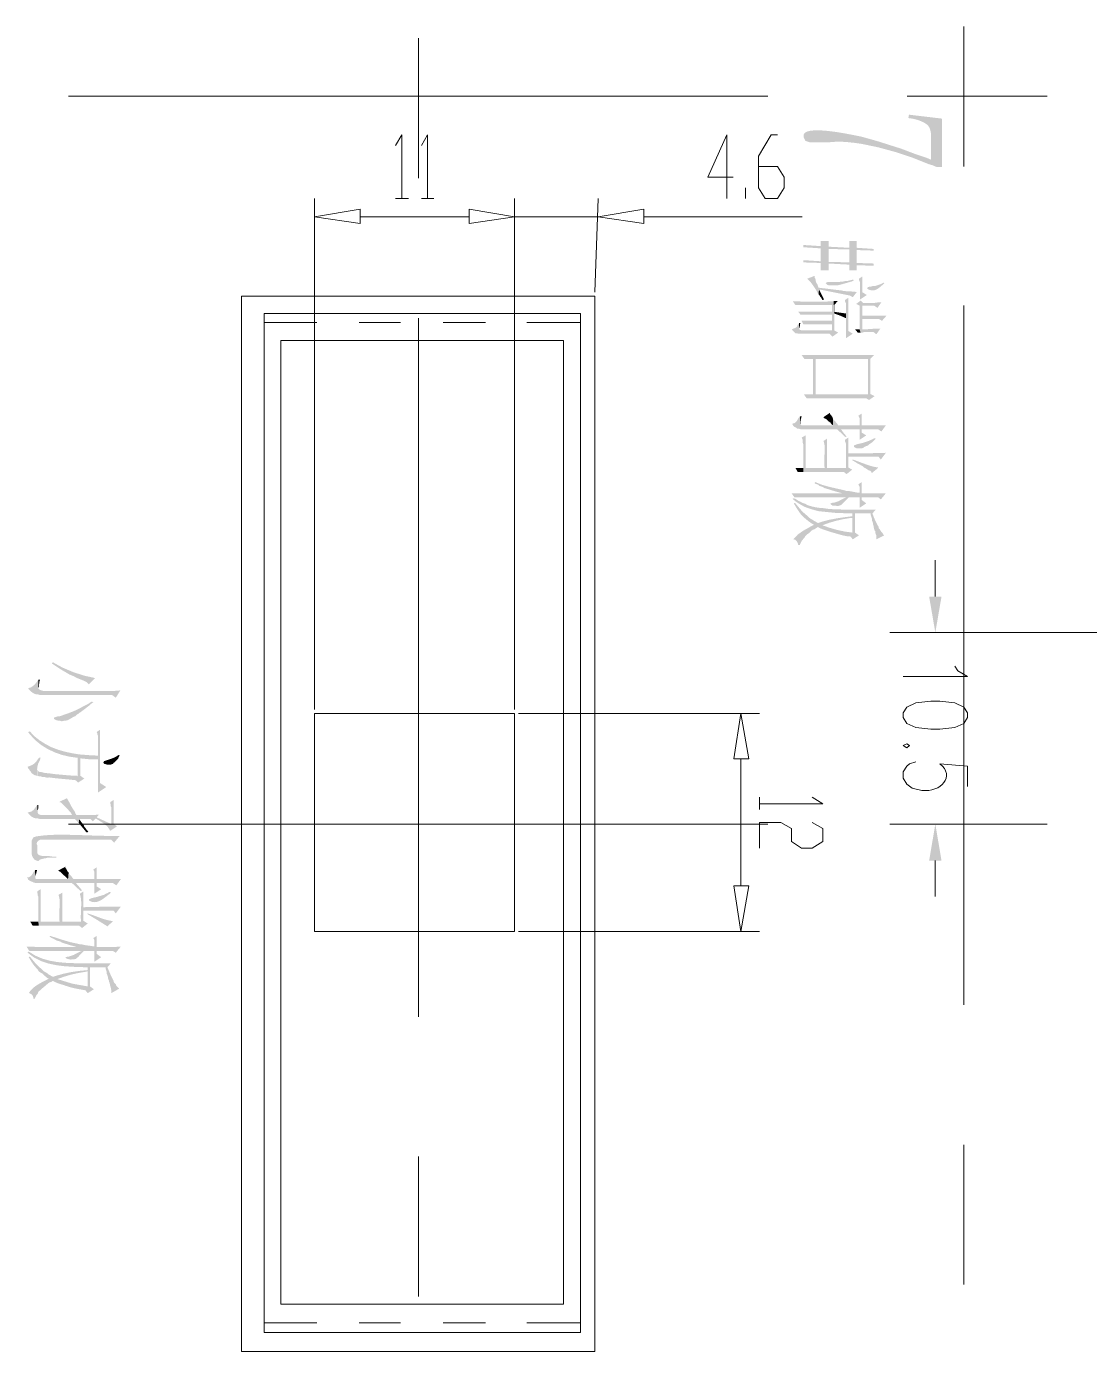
# Model space of a CAD drawing. Header units: millimetres. Extents: x 0 to 204, y 0 to 288.
# Drawn here: x 100.58 to 140.64, y 95.42 to 145.35 of the extents above; entities that cross this region are included whole.
import ezdxf

# ---------------------------------------------------------------- set-up
doc = ezdxf.new("R2010")
doc.units = ezdxf.units.MM

msp = doc.modelspace()

# ---------------------------------------------------------------- hatches: boundary and pattern name
h = msp.add_hatch(color=0)
h.dxf.hatch_style = 2
h.paths.add_polyline_path([(135.085667, 140.059833), (135.085667, 141.880167), (133.836833, 142.028333), (133.815667, 141.901333), (134.007043, 141.872163), (134.193624, 141.822752), (134.371143, 141.749132), (134.535333, 141.647333), (134.598833, 141.562667), (134.641167, 141.456833), (134.662333, 141.351), (134.662333, 140.335), (134.725833, 140.123333), (134.874, 140.059833)])
h = msp.add_hatch(color=0)
h.dxf.hatch_style = 2
h.paths.add_polyline_path([(134.725833, 140.123333), (134.662333, 140.335), (134.514167, 140.3985), (134.133167, 140.5255), (133.929322, 140.600824), (133.721078, 140.681472), (133.512504, 140.758218), (133.307667, 140.821833), (132.675709, 141.023578), (132.037667, 141.202833), (131.971074, 141.215206), (131.860491, 141.237504), (131.713505, 141.266945), (131.537703, 141.300746), (131.340673, 141.336124), (131.130001, 141.370296), (130.913275, 141.40048), (130.698081, 141.423893), (130.492008, 141.437752), (130.302641, 141.439274), (130.137568, 141.425676), (130.004377, 141.394177), (129.910654, 141.341992), (129.863986, 141.26634), (129.871962, 141.164436), (129.942167, 141.0335), (129.963333, 141.0335), (130.090333, 140.991167), (130.852333, 140.991167), (131.14483, 141.01354), (131.456112, 141.001618), (131.76713, 140.968594), (132.058833, 140.927667), (132.690774, 140.795755), (133.340343, 140.618236), (133.978865, 140.404933), (134.577667, 140.165667)])
h = msp.add_hatch(color=0)
h.dxf.hatch_style = 2
h.paths.add_polyline_path([(132.503333, 136.3345), (132.503333, 136.419167), (131.868333, 136.440333), (131.868333, 137.265833), (131.593167, 137.265833), (131.593167, 136.4615), (130.81, 136.482667), (130.81, 137.265833), (130.513667, 137.265833), (130.513667, 136.503833), (129.8575, 136.546167), (129.8575, 136.4615), (130.513667, 136.440333), (130.513667, 136.165167), (130.81, 136.165167), (130.81, 136.419167), (131.593167, 136.376833), (131.593167, 136.165167), (131.868333, 136.165167), (131.868333, 136.355667)])
h = msp.add_hatch(color=0)
h.dxf.hatch_style = 2
h.paths.add_polyline_path([(130.513667, 137.075333), (129.8575, 137.117667), (129.8575, 137.033), (130.513667, 136.990667), (130.513667, 136.503833)])
h = msp.add_hatch(color=0)
h.dxf.hatch_style = 2
h.paths.add_polyline_path([(131.593167, 137.011833), (130.81, 137.054167), (130.81, 136.9695), (131.593167, 136.948333), (131.593167, 136.4615)])
h = msp.add_hatch(color=0)
h.dxf.hatch_style = 2
h.paths.add_polyline_path([(132.503333, 136.906), (132.503333, 136.9695), (131.868333, 137.011833), (131.868333, 136.927167)])
h = msp.add_hatch(color=0)
h.dxf.hatch_style = 2
h.paths.add_polyline_path([(131.868333, 135.339667), (131.823867, 135.351525), (131.759193, 135.359461), (131.680562, 135.364874), (131.594225, 135.369168), (131.506433, 135.373742), (131.423436, 135.379999), (131.351486, 135.38934), (131.296833, 135.403167), (130.429, 135.509), (130.407833, 135.5725), (130.386667, 135.636), (130.344333, 135.6995), (130.323167, 135.763), (130.323167, 135.805333), (130.302, 135.868833), (130.280833, 135.89), (130.280833, 135.9535), (130.005667, 135.847667), (130.131641, 135.716268), (130.243527, 135.568796), (130.342316, 135.412592), (130.429, 135.255), (130.450167, 135.4455), (131.614333, 135.212667), (131.720167, 135.149167)])
h = msp.add_hatch(color=0)
h.dxf.hatch_style = 2
h.paths.add_polyline_path([(132.249333, 135.233833), (132.08, 135.339667), (132.08, 135.932333), (131.953, 135.847667), (131.953, 135.805333), (131.974167, 135.763), (131.995333, 135.6995), (131.995333, 135.0645)])
h = msp.add_hatch(color=0)
h.dxf.hatch_style = 2
h.paths.add_polyline_path([(130.640667, 135.0645), (130.450167, 135.4455), (130.429, 135.255), (130.471333, 135.212667), (130.4925, 135.170333), (130.534833, 135.128), (130.577167, 135.043333)])
h = msp.add_hatch(color=0)
h.dxf.hatch_style = 2
h.paths.add_polyline_path([(131.7625, 135.784167), (131.741333, 135.805333), (131.699, 135.805333), (131.529667, 135.763), (131.445, 135.763), (131.360333, 135.741833), (131.275667, 135.741833), (131.212167, 135.720667), (130.767667, 135.720667), (130.725333, 135.6995), (130.704167, 135.678333), (130.767667, 135.614833), (130.831167, 135.593667), (131.1275, 135.593667), (131.270937, 135.626839), (131.404254, 135.664046), (131.536777, 135.703105), (131.677833, 135.741833)])
h = msp.add_hatch(color=0)
h.dxf.hatch_style = 2
h.paths.add_polyline_path([(132.9055, 135.678333), (132.863167, 135.6995), (132.842, 135.678333), (132.757333, 135.636), (132.566833, 135.5725), (132.482167, 135.5725), (132.418667, 135.551333), (132.376333, 135.551333), (132.291667, 135.530167), (132.2705, 135.509), (132.2705, 135.466667), (132.357347, 135.423736), (132.437634, 135.405135), (132.512439, 135.407476), (132.582841, 135.427376), (132.649919, 135.461447), (132.714752, 135.506305), (132.778419, 135.558562), (132.842, 135.614833)])
h = msp.add_hatch(color=0)
h.dxf.hatch_style = 2
h.paths.add_polyline_path([(131.169833, 133.815667), (131.021667, 133.900333), (131.021667, 134.535333), (131.0005, 135.001), (130.633506, 134.979767), (130.230166, 134.976129), (129.8257, 134.984927), (129.455333, 135.001), (129.561167, 134.852833), (130.937, 134.852833), (130.937, 134.260167), (130.958167, 133.6675)])
h = msp.add_hatch(color=0)
h.dxf.hatch_style = 2
h.paths.add_polyline_path([(131.148667, 135.001), (131.0005, 135.001), (131.021667, 134.535333), (131.021667, 134.852833)])
h = msp.add_hatch(color=0)
h.dxf.hatch_style = 2
h.paths.add_polyline_path([(131.466167, 134.366), (131.466167, 134.535333), (131.021667, 134.598833), (131.021667, 134.852833), (131.021667, 134.535333), (131.136628, 134.495877), (131.237831, 134.45781), (131.336785, 134.416172), (131.445, 134.366)])
h = msp.add_hatch(color=0)
h.dxf.hatch_style = 2
h.paths.add_polyline_path([(131.720167, 133.773333), (131.550833, 133.879167), (131.550833, 135.128), (131.423833, 135.043333), (131.423833, 135.001), (131.445, 134.958667), (131.466167, 134.916333), (131.466167, 133.604)])
h = msp.add_hatch(color=0)
h.dxf.hatch_style = 2
h.paths.add_polyline_path([(132.757333, 133.963833), (132.575895, 133.965289), (132.41655, 133.954308), (132.258263, 133.942799), (132.08, 133.942667), (132.08, 134.831667), (132.0165, 135.022167), (131.847167, 134.895167), (131.974167, 134.831667), (131.974167, 133.942667), (132.0165, 133.815667), (132.08, 133.815667), (132.1435, 133.836833), (132.503333, 133.836833), (132.609167, 133.752167)])
h = msp.add_hatch(color=0)
h.dxf.hatch_style = 2
h.paths.add_polyline_path([(132.799667, 134.958667), (132.695074, 134.958485), (132.623322, 134.947157), (132.549784, 134.936293), (132.439833, 134.9375), (132.101167, 134.9375), (132.0165, 135.022167), (132.08, 134.831667), (132.5245, 134.831667), (132.6515, 134.747)])
h = msp.add_hatch(color=0)
h.dxf.hatch_style = 2
h.paths.add_polyline_path([(130.937, 134.493), (130.937, 134.598833), (129.667, 134.598833), (129.751667, 134.493)])
h = msp.add_hatch(color=0)
h.dxf.hatch_style = 2
h.paths.add_polyline_path([(132.990167, 134.450667), (132.08, 134.450667), (132.08, 134.323667), (132.715, 134.323667), (132.820833, 134.260167)])
h = msp.add_hatch(color=0)
h.dxf.hatch_style = 2
h.paths.add_polyline_path([(130.958167, 133.6675), (130.937, 134.260167), (130.937, 133.900333), (129.794, 133.900333), (129.7305, 133.9215), (129.709333, 133.942667), (129.709333, 133.985), (129.688167, 134.1755), (129.688167, 134.154333), (129.645833, 134.112), (129.624667, 134.0485), (129.582333, 134.006167), (129.54, 133.985), (129.4765, 133.963833), (129.434167, 133.942667), (129.434167, 133.9215), (129.561167, 133.7945), (129.6035, 133.7945), (129.667, 133.773333), (130.852333, 133.773333)])
h = msp.add_hatch(color=0)
h.dxf.hatch_style = 2
h.paths.add_polyline_path([(129.751667, 134.1755), (129.688167, 134.1755), (129.709333, 133.985), (129.7305, 134.027333), (129.7305, 134.112)])
h = msp.add_hatch(color=0)
h.dxf.hatch_style = 2
h.paths.add_polyline_path([(130.937, 134.260167), (129.794, 134.260167), (129.8575, 134.133167), (130.937, 134.133167), (130.937, 133.900333)])
h = msp.add_hatch(color=0)
h.dxf.hatch_style = 2
h.paths.add_polyline_path([(132.0165, 133.815667), (131.974167, 133.942667), (131.804833, 133.942667), (131.910667, 133.815667), (131.953, 133.815667)])
h = msp.add_hatch(color=0)
h.dxf.hatch_style = 2
h.paths.add_polyline_path([(130.2385, 132.969), (129.794, 132.969), (129.899833, 132.820833), (130.217333, 132.820833), (130.217333, 131.487333)])
h = msp.add_hatch(color=0)
h.dxf.hatch_style = 2
h.paths.add_polyline_path([(132.5245, 132.969), (132.334, 132.969), (132.291667, 131.487333), (130.323167, 131.487333), (130.323167, 132.820833), (130.302, 132.969), (130.2385, 132.969), (130.217333, 131.487333), (129.878667, 131.487333), (129.9845, 131.339167), (130.407833, 131.339167), (132.228167, 131.339167), (132.334, 131.275667), (132.376333, 132.820833)])
h = msp.add_hatch(color=0)
h.dxf.hatch_style = 2
h.paths.add_polyline_path([(132.334, 132.969), (130.302, 132.969), (130.323167, 132.820833), (132.291667, 132.820833), (132.291667, 131.487333)])
h = msp.add_hatch(color=0)
h.dxf.hatch_style = 2
h.paths.add_polyline_path([(132.545667, 131.423833), (132.376333, 131.5085), (132.376333, 132.820833), (132.334, 131.275667)])
h = msp.add_hatch(color=0)
h.dxf.hatch_style = 2
h.paths.add_polyline_path([(131.487333, 129.899833), (131.354529, 130.060601), (131.236376, 130.231885), (131.116702, 130.401186), (130.979333, 130.556), (130.979333, 130.323167), (129.794, 130.323167), (129.751667, 130.344333), (129.751667, 130.3655), (129.7305, 130.661833), (129.695195, 130.621722), (129.665743, 130.577415), (129.638971, 130.531826), (129.611702, 130.48787), (129.580762, 130.448461), (129.542977, 130.416515), (129.49517, 130.394945), (129.434167, 130.386667), (129.4765, 130.302), (129.518833, 130.259667), (129.582333, 130.2385), (129.624667, 130.196167), (129.688167, 130.196167), (129.751667, 130.175), (131.1275, 130.175), (131.445, 129.878667)])
h = msp.add_hatch(color=0)
h.dxf.hatch_style = 2
h.paths.add_polyline_path([(129.794, 130.661833), (129.7305, 130.661833), (129.751667, 130.3655), (129.751667, 130.450167), (129.772833, 130.513667), (129.772833, 130.577167)])
h = msp.add_hatch(color=0)
h.dxf.hatch_style = 2
h.paths.add_polyline_path([(130.979333, 130.556), (130.963343, 130.607561), (130.949171, 130.640799), (130.935925, 130.661668), (130.922712, 130.676121), (130.90864, 130.690111), (130.892815, 130.709591), (130.874343, 130.740514), (130.852333, 130.788833), (130.598333, 130.6195), (130.6195, 130.6195), (130.661833, 130.577167), (130.725333, 130.556), (130.81, 130.471333), (130.8735, 130.429), (130.915833, 130.3655), (130.979333, 130.323167)])
h = msp.add_hatch(color=0)
h.dxf.hatch_style = 2
h.paths.add_polyline_path([(131.974167, 130.175), (131.974167, 130.323167), (131.169833, 130.323167), (131.275667, 130.175)])
h = msp.add_hatch(color=0)
h.dxf.hatch_style = 2
h.paths.add_polyline_path([(132.228167, 129.942167), (132.058833, 130.048), (132.058833, 130.767667), (131.931833, 130.683), (131.974167, 130.598333), (131.974167, 129.772833)])
h = msp.add_hatch(color=0)
h.dxf.hatch_style = 2
h.paths.add_polyline_path([(132.969, 130.323167), (132.058833, 130.323167), (132.058833, 130.175), (132.672667, 130.175), (132.799667, 130.090333)])
h = msp.add_hatch(color=0)
h.dxf.hatch_style = 2
h.paths.add_polyline_path([(130.704167, 128.566333), (130.661833, 128.7145), (129.942167, 128.7145), (129.942167, 129.942167), (129.794, 129.8575), (129.836333, 129.772833), (129.836333, 129.667), (129.8575, 129.6035), (129.8575, 128.566333), (130.598333, 128.566333)])
h = msp.add_hatch(color=0)
h.dxf.hatch_style = 2
h.paths.add_polyline_path([(131.699, 128.651), (131.550833, 128.735667), (131.550833, 129.8575), (131.423833, 129.772833), (131.423833, 129.7305), (131.445, 129.688167), (131.466167, 129.624667), (131.466167, 128.7145), (131.487333, 128.481667)])
h = msp.add_hatch(color=0)
h.dxf.hatch_style = 2
h.paths.add_polyline_path([(132.588, 129.815167), (132.545667, 129.836333), (132.5245, 129.836333), (132.461, 129.794), (132.3975, 129.772833), (132.312833, 129.7305), (132.185833, 129.688167), (132.082084, 129.655673), (131.973373, 129.631149), (131.865059, 129.603384), (131.7625, 129.561167), (131.7625, 129.518833), (131.783667, 129.497667), (131.868333, 129.455333), (132.058833, 129.455333), (132.122333, 129.4765), (132.1435, 129.497667), (132.228167, 129.54), (132.291667, 129.561167), (132.334, 129.6035), (132.461, 129.688167), (132.5245, 129.751667)])
h = msp.add_hatch(color=0)
h.dxf.hatch_style = 2
h.paths.add_polyline_path([(131.487333, 128.481667), (131.466167, 128.7145), (130.7465, 128.7145), (130.7465, 129.815167), (130.6195, 129.7305), (130.653871, 129.602849), (130.665471, 129.465206), (130.662288, 129.320013), (130.652308, 129.169716), (130.643519, 129.016755), (130.643908, 128.863576), (130.661461, 128.712621), (130.704167, 128.566333), (131.3815, 128.566333)])
h = msp.add_hatch(color=0)
h.dxf.hatch_style = 2
h.paths.add_polyline_path([(132.969, 129.286), (132.261504, 129.266421), (131.550833, 129.264833), (131.550833, 129.137833), (132.693833, 129.137833), (132.7785, 129.032)])
h = msp.add_hatch(color=0)
h.dxf.hatch_style = 2
h.paths.add_polyline_path([(132.672667, 128.7145), (132.672667, 128.735667), (132.574512, 128.747286), (132.458999, 128.77418), (132.331819, 128.812344), (132.198666, 128.857772), (132.065231, 128.906457), (131.937208, 128.954394), (131.820289, 128.997577), (131.720167, 129.032), (131.699, 129.010833), (131.898496, 128.887934), (132.101167, 128.778), (132.1435, 128.735667), (132.185833, 128.7145), (132.312833, 128.629833), (132.376333, 128.608667), (132.418667, 128.566333), (132.439833, 128.524)])
h = msp.add_hatch(color=0)
h.dxf.hatch_style = 2
h.paths.add_polyline_path([(129.8575, 128.566333), (129.8575, 128.7145), (129.561167, 128.7145), (129.645833, 128.566333), (129.815167, 128.566333)])
h = msp.add_hatch(color=0)
h.dxf.hatch_style = 2
h.paths.add_polyline_path([(131.487333, 127.846667), (131.423833, 127.867833), (131.339167, 127.889), (131.318, 127.762), (129.413, 127.762), (129.518833, 127.613833), (131.487333, 127.613833)])
h = msp.add_hatch(color=0)
h.dxf.hatch_style = 2
h.paths.add_polyline_path([(131.339167, 127.889), (131.075906, 127.947903), (130.811588, 128.008592), (130.551767, 128.083568), (130.302, 128.185333), (130.280833, 128.143), (130.302, 128.121833), (130.429, 128.0795), (130.471333, 128.037167), (130.598333, 127.994833), (130.661833, 127.9525), (130.7465, 127.931333), (131.030795, 127.841904), (131.318, 127.762)])
h = msp.add_hatch(color=0)
h.dxf.hatch_style = 2
h.paths.add_polyline_path([(131.974167, 127.613833), (131.974167, 127.783167), (131.869673, 127.790013), (131.738291, 127.815975), (131.603138, 127.841408), (131.487333, 127.846667), (131.487333, 127.613833), (131.41712, 127.582298), (131.334933, 127.54438), (131.254864, 127.504147), (131.191, 127.465667), (131.0005, 127.402167), (130.958167, 127.402167), (130.894667, 127.381), (130.8735, 127.359833), (130.894667, 127.338667), (130.958167, 127.296333), (131.064, 127.296333), (131.148667, 127.275167), (131.275667, 127.3175), (131.428596, 127.459978), (131.572, 127.613833)])
h = msp.add_hatch(color=0)
h.dxf.hatch_style = 2
h.paths.add_polyline_path([(132.228167, 127.381), (132.058833, 127.508), (132.058833, 128.185333), (131.931833, 128.100667), (131.974167, 128.016), (131.974167, 127.211667)])
h = msp.add_hatch(color=0)
h.dxf.hatch_style = 2
h.paths.add_polyline_path([(131.953, 126.1745), (131.804833, 126.280333), (131.804833, 127), (131.720167, 127.148167), (131.427455, 127.14772), (131.121811, 127.152003), (130.819012, 127.170243), (130.534833, 127.211667), (130.48812, 127.210369), (130.424519, 127.216495), (130.349697, 127.22841), (130.269324, 127.244475), (130.189066, 127.263054), (130.114592, 127.282509), (130.05157, 127.301203), (130.005667, 127.3175), (129.942167, 127.359833), (129.815167, 127.402167), (129.751667, 127.4445), (129.688167, 127.465667), (129.561167, 127.550333), (129.497667, 127.5715), (129.455333, 127.550333), (129.552121, 127.466527), (129.666603, 127.387879), (129.786575, 127.316376), (129.899833, 127.254), (130.052299, 127.196139), (130.169973, 127.157559), (130.29016, 127.124867), (130.450167, 127.084667), (131.070879, 127.021564), (131.699, 127), (131.699, 126.280333), (131.720167, 126.026333)])
h = msp.add_hatch(color=0)
h.dxf.hatch_style = 2
h.paths.add_polyline_path([(131.720167, 126.026333), (131.699, 126.280333), (131.420179, 126.318318), (131.131072, 126.380214), (130.845471, 126.460961), (130.577167, 126.5555), (130.534833, 126.6825), (130.407833, 126.640167), (130.3655, 126.661333), (130.302, 126.703667), (130.259667, 126.724833), (130.183566, 126.772806), (130.128433, 126.80487), (130.075417, 126.844541), (130.005667, 126.915333), (129.923815, 126.981512), (129.856805, 127.041209), (129.800594, 127.096904), (129.751138, 127.151077), (129.704393, 127.20621), (129.656317, 127.264782), (129.602867, 127.329274), (129.54, 127.402167), (129.497667, 127.381), (129.566161, 127.266088), (129.628106, 127.16682), (129.693624, 127.068808), (129.772833, 126.957667), (129.814559, 126.913008), (129.870035, 126.860482), (129.935118, 126.803599), (130.005667, 126.745868), (130.077538, 126.690799), (130.14659, 126.641903), (130.208681, 126.602689), (130.259667, 126.576667), (130.280833, 126.407333), (130.407833, 126.492), (130.445768, 126.465395), (130.500371, 126.438571), (130.566583, 126.412036), (130.639344, 126.386299), (130.713592, 126.361868), (130.784269, 126.339253), (130.846314, 126.31896), (130.894667, 126.3015), (130.972801, 126.279566), (131.064397, 126.252767), (131.16479, 126.223644), (131.269317, 126.194741), (131.373314, 126.168599), (131.47212, 126.147761), (131.561069, 126.134769), (131.6355, 126.132167)])
h = msp.add_hatch(color=0)
h.dxf.hatch_style = 2
h.paths.add_polyline_path([(132.969, 127.762), (132.058833, 127.762), (132.058833, 127.613833), (132.672667, 127.613833), (132.7785, 127.529167)])
h = msp.add_hatch(color=0)
h.dxf.hatch_style = 2
h.paths.add_polyline_path([(131.699, 126.830667), (131.699, 126.894167), (131.405081, 126.857274), (131.112419, 126.815189), (130.822005, 126.759676), (130.534833, 126.6825), (130.577167, 126.5555), (130.838823, 126.650634), (131.099322, 126.726289), (131.363326, 126.78534), (131.6355, 126.830667)])
h = msp.add_hatch(color=0)
h.dxf.hatch_style = 2
h.paths.add_polyline_path([(132.588, 127.148167), (131.720167, 127.148167), (131.804833, 127), (132.3975, 127), (132.3975, 126.9365), (132.418667, 126.873), (132.439833, 126.8095), (132.439833, 126.746), (132.461, 126.703667), (132.461, 127)])
h = msp.add_hatch(color=0)
h.dxf.hatch_style = 2
h.paths.add_polyline_path([(132.9055, 126.1745), (132.863167, 126.216833), (132.842, 126.259167), (132.799667, 126.3015), (132.757333, 126.365), (132.736167, 126.407333), (132.693833, 126.449667), (132.693833, 126.492), (132.622627, 126.624457), (132.566569, 126.738592), (132.515934, 126.85643), (132.461, 127), (132.461, 126.703667), (132.482167, 126.640167), (132.482167, 126.597833), (132.503333, 126.534333), (132.503333, 126.492), (132.5245, 126.449667), (132.5245, 126.407333), (132.545667, 126.386167), (132.545667, 126.343833), (132.566833, 126.343833), (132.566833, 126.280333), (132.588, 126.216833), (132.609167, 126.1745), (132.609167, 126.026333)])
h = msp.add_hatch(color=0)
h.dxf.hatch_style = 2
h.paths.add_polyline_path([(130.280833, 126.407333), (130.259667, 126.576667), (130.046164, 126.458778), (129.838053, 126.340526), (129.644957, 126.202761), (129.4765, 126.026333), (129.553097, 126.012013), (129.607998, 125.959923), (129.644775, 125.888122), (129.667, 125.814667), (129.7305, 125.814667), (129.7305, 125.835833), (129.794, 125.962833), (129.836333, 126.005167), (129.8575, 126.0475), (129.899833, 126.089833), (129.921, 126.132167), (130.005667, 126.216833), (130.069167, 126.259167), (130.153833, 126.343833), (130.217333, 126.386167)])
h = msp.add_hatch(color=0)
h.dxf.hatch_style = 2
h.paths.add_polyline_path([(135.0645, 123.867333), (134.598833, 123.867333), (134.831667, 122.512667)])
h = msp.add_hatch(color=0)
h.dxf.hatch_style = 2
h.paths.add_polyline_path([(103.166333, 120.798167), (102.762513, 120.886951), (102.344538, 121.021343), (101.940585, 121.192313), (101.578833, 121.390833), (101.5365, 121.3485), (101.870404, 121.128631), (102.213833, 120.925167), (102.278764, 120.90251), (102.328729, 120.882089), (102.368739, 120.863), (102.403804, 120.844336), (102.438936, 120.825193), (102.479144, 120.804665), (102.52944, 120.781847), (102.594833, 120.755833), (102.686594, 120.719718), (102.778057, 120.681485), (102.862575, 120.632802), (102.9335, 120.565333)])
h = msp.add_hatch(color=0)
h.dxf.hatch_style = 2
h.paths.add_polyline_path([(104.118833, 120.3325), (103.971775, 120.31808), (103.845122, 120.311598), (103.717742, 120.310275), (103.5685, 120.311333), (101.219, 120.311333), (101.130003, 120.336541), (101.0729, 120.359868), (101.041057, 120.386212), (101.027839, 120.420474), (101.026609, 120.467551), (101.030732, 120.532343), (101.033575, 120.619749), (101.0285, 120.734667), (100.962371, 120.635349), (100.869089, 120.530673), (100.760262, 120.448619), (100.6475, 120.417167), (100.675, 120.364746), (100.743941, 120.299692), (100.822869, 120.240458), (100.880333, 120.2055), (100.943833, 120.184333), (101.007333, 120.184333), (101.070833, 120.163167), (103.801333, 120.163167), (103.9495, 120.057333)])
h = msp.add_hatch(color=0)
h.dxf.hatch_style = 2
h.paths.add_polyline_path([(101.092, 120.734667), (101.0285, 120.734667), (101.0285, 120.417167), (101.049667, 120.4595), (101.049667, 120.565333), (101.070833, 120.607667), (101.070833, 120.671167)])
h = msp.add_hatch(color=0)
h.dxf.hatch_style = 2
h.paths.add_polyline_path([(103.102833, 119.888), (103.039333, 119.909167), (102.875159, 119.805715), (102.700667, 119.718667), (102.622896, 119.675688), (102.533847, 119.630428), (102.443541, 119.586954), (102.362, 119.549333), (102.159197, 119.470884), (101.959833, 119.401167), (101.832833, 119.358833), (101.769333, 119.358833), (101.642333, 119.3165), (101.621167, 119.295333), (101.621167, 119.253), (101.705833, 119.210667), (101.7905, 119.1895), (101.854, 119.1895), (101.9175, 119.168333), (102.002167, 119.1895), (102.114267, 119.20177), (102.212643, 119.247444), (102.306322, 119.306479), (102.404333, 119.358833), (102.4255, 119.358833), (102.489, 119.422333), (102.531333, 119.4435), (102.573667, 119.485833), (102.616, 119.507), (102.714905, 119.583795), (102.823036, 119.665221), (102.928192, 119.746911), (103.018167, 119.8245)])
h = msp.add_hatch(color=0)
h.dxf.hatch_style = 2
h.paths.add_polyline_path([(103.589667, 116.691833), (103.356833, 116.84), (103.356833, 118.850833), (103.229833, 118.766167), (103.251, 118.723833), (103.251, 118.6815), (103.272167, 118.639167), (103.272167, 116.480167)])
h = msp.add_hatch(color=0)
h.dxf.hatch_style = 2
h.paths.add_polyline_path([(102.764167, 117.009333), (102.616, 117.115167), (102.616, 117.771333), (102.573667, 117.9195), (102.291968, 117.967059), (102.038811, 118.0211), (101.788499, 118.093133), (101.515333, 118.194667), (101.299714, 118.310686), (101.078374, 118.44946), (100.87443, 118.609004), (100.711, 118.787333), (100.6475, 118.766167), (100.658542, 118.74487), (100.686427, 118.708173), (100.726069, 118.66115), (100.772383, 118.608872), (100.820285, 118.556412), (100.86469, 118.508843), (100.900512, 118.471237), (100.922667, 118.448667), (101.135656, 118.276687), (101.367167, 118.131167), (101.644334, 117.999222), (101.920807, 117.901905), (102.20621, 117.834552), (102.510167, 117.7925), (102.510167, 117.094), (102.531333, 116.861167)])
h = msp.add_hatch(color=0)
h.dxf.hatch_style = 2
h.paths.add_polyline_path([(103.272167, 117.729), (103.272167, 117.877167), (103.103048, 117.881152), (102.923843, 117.892645), (102.744174, 117.906982), (102.573667, 117.9195), (102.616, 117.771333), (102.75995, 117.756236), (102.91273, 117.741039), (103.065312, 117.730406), (103.208667, 117.729)])
h = msp.add_hatch(color=0)
h.dxf.hatch_style = 2
h.paths.add_polyline_path([(104.097667, 117.877167), (104.055333, 117.898333), (103.912739, 117.810459), (103.785326, 117.75784), (103.655333, 117.717259), (103.505, 117.6655), (103.483833, 117.623167), (103.483833, 117.602), (103.526167, 117.559667), (103.547333, 117.559667), (103.610833, 117.5385), (103.759, 117.5385), (103.8225, 117.559667), (103.843667, 117.559667), (103.864833, 117.602), (103.907167, 117.623167), (104.034167, 117.750167), (104.055333, 117.813667)])
h = msp.add_hatch(color=0)
h.dxf.hatch_style = 2
h.paths.add_polyline_path([(101.113167, 117.7925), (101.049667, 117.7925), (100.999268, 117.71735), (100.95564, 117.657629), (100.915039, 117.61031), (100.873719, 117.572367), (100.827933, 117.540774), (100.773938, 117.512505), (100.707986, 117.484533), (100.626333, 117.453833), (100.6475, 117.390333), (100.689833, 117.348), (100.711, 117.305667), (100.753333, 117.263333), (100.7745, 117.221), (100.795667, 117.199833), (100.859167, 117.1575), (100.9015, 117.136333), (100.986167, 117.115167), (100.98023, 117.270477), (100.987886, 117.4242), (101.021141, 117.571573), (101.092, 117.707833)])
h = msp.add_hatch(color=0)
h.dxf.hatch_style = 2
h.paths.add_polyline_path([(102.531333, 116.861167), (102.510167, 117.094), (102.489, 117.115167), (102.2985, 117.115167), (102.192667, 117.136333), (102.108, 117.136333), (101.642333, 117.178667), (101.463078, 117.203141), (101.2825, 117.221), (101.113167, 117.263333), (101.070833, 117.263333), (101.0285, 117.2845), (100.986167, 117.369167), (100.986167, 117.115167), (101.070833, 117.094), (101.134333, 117.094), (101.1555, 117.072833), (101.215881, 117.074659), (101.252056, 117.072354), (101.272795, 117.067345), (101.286866, 117.061059), (101.303036, 117.054922), (101.330075, 117.05036), (101.376752, 117.0488), (101.451833, 117.051667), (101.693398, 117.02114), (101.947398, 116.996898), (102.202324, 116.973582), (102.446667, 116.945833)])
h = msp.add_hatch(color=0)
h.dxf.hatch_style = 2
h.paths.add_polyline_path([(103.3145, 115.654667), (103.112904, 115.634145), (102.896326, 115.631516), (102.677168, 115.63517), (102.467833, 115.6335), (102.4255, 115.697), (102.404333, 115.7605), (102.319667, 115.8875), (102.2985, 115.6335), (101.134333, 115.6335), (101.070833, 115.654667), (101.0285, 115.675833), (101.007333, 115.718167), (100.986167, 116.0145), (100.952575, 115.967747), (100.919971, 115.920011), (100.886235, 115.873547), (100.849245, 115.830615), (100.80688, 115.79347), (100.757021, 115.76437), (100.697546, 115.745572), (100.626333, 115.739333), (100.686212, 115.654286), (100.758228, 115.587066), (100.843672, 115.53777), (100.943833, 115.5065), (101.007333, 115.5065), (101.092, 115.485333), (102.404333, 115.485333), (102.5525, 115.337167), (102.573667, 115.485333), (102.997, 115.485333), (103.081667, 115.400667), (103.1875, 115.5065), (103.229833, 115.485333), (103.229833, 115.548833)])
h = msp.add_hatch(color=0)
h.dxf.hatch_style = 2
h.paths.add_polyline_path([(101.0285, 116.0145), (100.986167, 116.0145), (101.007333, 115.718167), (101.005277, 115.771565), (101.007019, 115.808274), (101.011333, 115.833167), (101.016991, 115.85112), (101.022764, 115.867005), (101.027425, 115.885698), (101.029746, 115.912071), (101.0285, 115.951)])
h = msp.add_hatch(color=0)
h.dxf.hatch_style = 2
h.paths.add_polyline_path([(102.319667, 115.8875), (102.261591, 115.986967), (102.21304, 116.080249), (102.164885, 116.172407), (102.108, 116.2685), (101.832833, 116.1415), (101.832833, 116.120333), (101.875167, 116.120333), (101.938667, 116.056833), (101.959833, 116.035667), (102.150333, 115.845167), (102.192667, 115.781667), (102.256167, 115.718167), (102.2985, 115.6335)])
h = msp.add_hatch(color=0)
h.dxf.hatch_style = 2
h.paths.add_polyline_path([(103.991833, 115.210167), (103.864833, 115.294833), (103.864833, 116.205), (103.780167, 115.294833), (103.229833, 115.548833), (103.229833, 115.485333), (103.374842, 115.394499), (103.520743, 115.299728), (103.648189, 115.186635), (103.737833, 115.040833)])
h = msp.add_hatch(color=0)
h.dxf.hatch_style = 2
h.paths.add_polyline_path([(103.864833, 116.205), (103.737833, 116.120333), (103.737833, 116.078), (103.759, 116.035667), (103.759, 115.972167), (103.780167, 115.929833), (103.780167, 115.294833)])
h = msp.add_hatch(color=0)
h.dxf.hatch_style = 2
h.paths.add_polyline_path([(102.912333, 114.9985), (102.891167, 115.040833), (102.848833, 115.083167), (102.8065, 115.146667), (102.764167, 115.189), (102.743, 115.2525), (102.653042, 115.365345), (102.573667, 115.485333), (102.5525, 115.337167), (102.700534, 115.156721), (102.848833, 114.977333)])
h = msp.add_hatch(color=0)
h.dxf.hatch_style = 2
h.paths.add_polyline_path([(104.097667, 114.850333), (103.705319, 114.84789), (103.291448, 114.85665), (102.866548, 114.870983), (102.44111, 114.885258), (102.025628, 114.893845), (101.630592, 114.891112), (101.266497, 114.87143), (100.943833, 114.829167), (100.880333, 114.808), (100.838, 114.786833), (100.7745, 114.659833), (100.7745, 114.194167), (100.791218, 114.10821), (100.827549, 114.025098), (100.88498, 113.957728), (100.965, 113.919), (100.965, 114.554), (100.986167, 114.6175), (101.007333, 114.638667), (101.049667, 114.681), (101.092, 114.702167), (103.780167, 114.702167), (103.886, 114.596333)])
h = msp.add_hatch(color=0)
h.dxf.hatch_style = 2
h.paths.add_polyline_path([(135.0645, 113.919), (134.598833, 113.919), (134.831667, 115.294833)])
h = msp.add_hatch(color=0)
h.dxf.hatch_style = 2
h.paths.add_polyline_path([(101.705833, 114.024833), (101.705833, 114.067167), (101.636568, 114.06592), (101.581066, 114.068638), (101.534402, 114.073895), (101.491653, 114.080264), (101.447896, 114.086318), (101.398206, 114.090632), (101.337659, 114.091779), (101.261333, 114.088333), (101.197833, 114.088333), (101.113167, 114.1095), (101.049667, 114.130667), (101.007333, 114.173), (100.986167, 114.215333), (100.986167, 114.511667), (100.965, 114.554), (100.965, 113.919), (101.0285, 113.897833), (101.070833, 113.940167), (101.113167, 113.961333), (101.176667, 113.9825), (101.261333, 114.003667), (101.303667, 114.003667), (101.367167, 114.024833), (101.6, 114.024833)])
h = msp.add_hatch(color=0)
h.dxf.hatch_style = 2
h.paths.add_polyline_path([(102.6795, 112.797167), (102.446667, 113.072333), (102.362, 113.2205), (102.319667, 113.262833), (102.277333, 113.326333), (102.192667, 113.411), (102.1715, 113.4745), (102.150333, 113.2205), (100.965, 113.2205), (100.922667, 113.241667), (100.922667, 113.284), (100.9015, 113.559167), (100.871852, 113.517536), (100.843639, 113.47192), (100.815087, 113.425345), (100.784422, 113.380838), (100.749871, 113.341423), (100.709661, 113.310128), (100.662017, 113.289978), (100.605167, 113.284), (100.626333, 113.262833), (100.6475, 113.199333), (100.711, 113.157), (100.753333, 113.135833), (100.816833, 113.114667), (100.859167, 113.0935), (100.943833, 113.072333), (102.2985, 113.072333), (102.616, 112.776)])
h = msp.add_hatch(color=0)
h.dxf.hatch_style = 2
h.paths.add_polyline_path([(100.986167, 113.559167), (100.9015, 113.559167), (100.922667, 113.284), (100.922667, 113.3475), (100.943833, 113.411), (100.965, 113.495667)])
h = msp.add_hatch(color=0)
h.dxf.hatch_style = 2
h.paths.add_polyline_path([(102.1715, 113.4745), (102.129167, 113.516833), (102.108, 113.559167), (102.086833, 113.6015), (102.0445, 113.643833), (102.0445, 113.686167), (101.769333, 113.538), (101.854, 113.495667), (101.981, 113.368667), (102.0445, 113.326333), (102.150333, 113.2205)])
h = msp.add_hatch(color=0)
h.dxf.hatch_style = 2
h.paths.add_polyline_path([(103.399167, 112.8395), (103.229833, 112.945333), (103.229833, 113.665), (103.102833, 113.580333), (103.145167, 113.495667), (103.145167, 112.670167)])
h = msp.add_hatch(color=0)
h.dxf.hatch_style = 2
h.paths.add_polyline_path([(103.145167, 113.072333), (103.145167, 113.2205), (102.362, 113.2205), (102.446667, 113.072333)])
h = msp.add_hatch(color=0)
h.dxf.hatch_style = 2
h.paths.add_polyline_path([(104.14, 113.2205), (103.229833, 113.2205), (103.229833, 113.072333), (103.843667, 113.072333), (103.970667, 112.987667)])
h = msp.add_hatch(color=0)
h.dxf.hatch_style = 2
h.paths.add_polyline_path([(101.875167, 111.463667), (101.832833, 111.611833), (101.113167, 111.611833), (101.113167, 112.8395), (100.986167, 112.754833), (100.986167, 112.7125), (101.007333, 112.670167), (101.007333, 112.606667), (101.0285, 112.564333), (101.0285, 111.611833), (101.049667, 111.463667), (101.769333, 111.463667)])
h = msp.add_hatch(color=0)
h.dxf.hatch_style = 2
h.paths.add_polyline_path([(102.6795, 111.379), (102.637167, 111.611833), (101.938667, 111.611833), (101.938667, 112.7125), (101.7905, 112.627833), (101.825204, 112.503525), (101.837017, 112.366855), (101.833939, 112.220974), (101.82397, 112.069033), (101.815108, 111.914182), (101.815354, 111.75957), (101.832707, 111.608348), (101.875167, 111.463667), (102.573667, 111.463667)])
h = msp.add_hatch(color=0)
h.dxf.hatch_style = 2
h.paths.add_polyline_path([(102.891167, 111.548333), (102.721833, 111.654167), (102.721833, 112.754833), (102.594833, 112.670167), (102.629812, 112.53211), (102.644079, 112.378579), (102.644505, 112.213977), (102.63796, 112.042707), (102.631317, 111.869172), (102.631445, 111.697773), (102.645216, 111.532915), (102.6795, 111.379)])
h = msp.add_hatch(color=0)
h.dxf.hatch_style = 2
h.paths.add_polyline_path([(103.759, 112.7125), (103.737833, 112.733667), (103.6955, 112.733667), (103.632, 112.691333), (103.5685, 112.670167), (103.505, 112.627833), (103.420333, 112.606667), (103.356833, 112.5855), (103.253084, 112.553006), (103.144373, 112.528482), (103.036059, 112.500718), (102.9335, 112.4585), (102.9335, 112.416167), (103.043104, 112.366601), (103.14682, 112.351294), (103.245543, 112.364356), (103.340165, 112.399895), (103.431578, 112.45202), (103.520677, 112.51484), (103.608353, 112.582463), (103.6955, 112.649)])
h = msp.add_hatch(color=0)
h.dxf.hatch_style = 2
h.paths.add_polyline_path([(104.14, 112.183333), (103.428535, 112.178703), (102.721833, 112.162167), (102.721833, 112.035167), (103.864833, 112.035167), (103.9495, 111.929333)])
h = msp.add_hatch(color=0)
h.dxf.hatch_style = 2
h.paths.add_polyline_path([(103.843667, 111.633), (103.598944, 111.682676), (103.361199, 111.760529), (103.126563, 111.848702), (102.891167, 111.929333), (102.87, 111.908167), (103.254572, 111.677979), (103.632, 111.4425)])
h = msp.add_hatch(color=0)
h.dxf.hatch_style = 2
h.paths.add_polyline_path([(101.049667, 111.463667), (101.0285, 111.611833), (100.732167, 111.611833), (100.816833, 111.463667), (100.986167, 111.463667)])
h = msp.add_hatch(color=0)
h.dxf.hatch_style = 2
h.paths.add_polyline_path([(102.510167, 110.786333), (102.248146, 110.842657), (101.988541, 110.917038), (101.730456, 111.00015), (101.473, 111.082667), (101.451833, 111.040333), (101.473, 111.040333), (101.5365, 110.998), (101.6, 110.976833), (101.6635, 110.9345), (101.705833, 110.913333), (101.769333, 110.892167), (101.854, 110.871), (101.9175, 110.828667), (102.201795, 110.739238), (102.489, 110.659333)])
h = msp.add_hatch(color=0)
h.dxf.hatch_style = 2
h.paths.add_polyline_path([(103.399167, 110.278333), (103.229833, 110.405333), (103.229833, 111.082667), (103.102833, 110.998), (103.145167, 110.913333), (103.145167, 110.109)])
h = msp.add_hatch(color=0)
h.dxf.hatch_style = 2
h.paths.add_polyline_path([(102.658333, 110.765167), (102.594833, 110.765167), (102.510167, 110.786333), (102.489, 110.659333), (102.010121, 110.659714), (101.534516, 110.658143), (101.059903, 110.662459), (100.584, 110.6805), (100.689833, 110.511167), (102.658333, 110.511167)])
h = msp.add_hatch(color=0)
h.dxf.hatch_style = 2
h.paths.add_polyline_path([(103.124, 109.071833), (102.975833, 109.177667), (102.975833, 109.897333), (102.891167, 110.0455), (102.603298, 110.048987), (102.312771, 110.054479), (102.022351, 110.068413), (101.734805, 110.097226), (101.452898, 110.147354), (101.179395, 110.225235), (100.917063, 110.337304), (100.668667, 110.49), (100.626333, 110.447667), (100.862397, 110.269255), (101.123337, 110.136451), (101.403433, 110.04211), (101.69697, 109.97909), (101.998229, 109.940245), (102.301493, 109.918434), (102.601045, 109.906511), (102.891167, 109.897333), (102.891167, 108.923667)])
h = msp.add_hatch(color=0)
h.dxf.hatch_style = 2
h.paths.add_polyline_path([(103.145167, 110.511167), (103.145167, 110.6805), (103.023607, 110.702064), (102.901089, 110.716748), (102.778901, 110.734475), (102.658333, 110.765167), (102.658333, 110.511167), (102.58807, 110.479632), (102.505801, 110.441714), (102.425715, 110.40148), (102.362, 110.363), (102.1715, 110.2995), (102.129167, 110.2995), (102.065667, 110.278333), (102.0445, 110.257167), (102.134921, 110.211807), (102.23791, 110.191153), (102.344736, 110.192923), (102.446667, 110.214833), (102.53221, 110.291794), (102.596289, 110.35956), (102.65964, 110.429047), (102.743, 110.511167)])
h = msp.add_hatch(color=0)
h.dxf.hatch_style = 2
h.paths.add_polyline_path([(104.14, 110.6805), (103.907944, 110.663252), (103.685843, 110.658407), (103.463279, 110.659317), (103.229833, 110.659333), (103.229833, 110.511167), (103.843667, 110.511167), (103.9495, 110.447667)])
h = msp.add_hatch(color=0)
h.dxf.hatch_style = 2
h.paths.add_polyline_path([(102.891167, 108.923667), (102.891167, 109.177667), (102.31292, 109.28006), (101.748167, 109.452833), (101.705833, 109.579833), (101.578833, 109.5375), (101.5365, 109.558667), (101.473, 109.601), (101.430667, 109.622167), (101.378153, 109.664413), (101.339633, 109.690925), (101.311077, 109.706937), (101.288453, 109.717681), (101.267731, 109.728393), (101.24488, 109.744305), (101.215868, 109.770652), (101.176667, 109.812667), (101.094815, 109.878846), (101.027805, 109.938542), (100.971594, 109.994237), (100.922137, 110.04841), (100.875393, 110.103543), (100.827317, 110.162115), (100.773867, 110.226607), (100.711, 110.2995), (100.668667, 110.278333), (100.737987, 110.16238), (100.801223, 110.060846), (100.872264, 109.962222), (100.965, 109.855), (100.99428, 109.825284), (101.013105, 109.800628), (101.026299, 109.779346), (101.038686, 109.75975), (101.055093, 109.740154), (101.080342, 109.718872), (101.119258, 109.694216), (101.176667, 109.6645), (101.261333, 109.579833), (101.324833, 109.5375), (101.367167, 109.495167), (101.430667, 109.474), (101.451833, 109.325833), (101.515333, 109.347), (101.578833, 109.389333), (101.616768, 109.362728), (101.671371, 109.335904), (101.737583, 109.309369), (101.810344, 109.283632), (101.884592, 109.259202), (101.955269, 109.236586), (102.017314, 109.216294), (102.065667, 109.198833), (102.261987, 109.13869), (102.437142, 109.098159), (102.611767, 109.065632), (102.8065, 109.0295)])
h = msp.add_hatch(color=0)
h.dxf.hatch_style = 2
h.paths.add_polyline_path([(103.759, 110.0455), (102.891167, 110.0455), (102.975833, 109.897333), (103.5685, 109.897333), (103.5685, 109.833833), (103.610833, 109.706833), (103.610833, 109.643333), (103.632, 109.601), (103.632, 109.897333)])
h = msp.add_hatch(color=0)
h.dxf.hatch_style = 2
h.paths.add_polyline_path([(104.0765, 109.093), (104.055333, 109.114167), (103.970667, 109.198833), (103.9495, 109.262333), (103.886, 109.325833), (103.864833, 109.368167), (103.864833, 109.389333), (103.795562, 109.524618), (103.740347, 109.645318), (103.689167, 109.765025), (103.632, 109.897333), (103.632, 109.601), (103.653167, 109.5375), (103.653167, 109.495167), (103.674333, 109.431667), (103.6955, 109.389333), (103.6955, 109.347), (103.716667, 109.304667), (103.73661, 109.210409), (103.761646, 109.117077), (103.780067, 109.02229), (103.780167, 108.923667)])
h = msp.add_hatch(color=0)
h.dxf.hatch_style = 2
h.paths.add_polyline_path([(101.451833, 109.325833), (101.430667, 109.474), (101.326417, 109.417855), (101.219628, 109.36271), (101.112857, 109.306258), (101.008656, 109.246194), (100.909582, 109.180209), (100.818189, 109.105998), (100.737033, 109.021252), (100.668667, 108.923667), (100.689833, 108.923667), (100.7745, 108.881333), (100.816833, 108.839), (100.838, 108.7755), (100.838, 108.712), (100.9015, 108.712), (100.9015, 108.733167), (100.922667, 108.7755), (100.943833, 108.817833), (100.965, 108.860167), (101.007333, 108.9025), (101.0285, 108.966), (101.070833, 109.008333), (101.143461, 109.075934), (101.227996, 109.146975), (101.313324, 109.217486), (101.388333, 109.2835)])
h = msp.add_hatch(color=0)
h.dxf.hatch_style = 2
h.paths.add_polyline_path([(102.891167, 109.749167), (102.891167, 109.7915), (102.595181, 109.763983), (102.293076, 109.720327), (101.993683, 109.659341), (101.705833, 109.579833), (101.748167, 109.452833), (102.010518, 109.546926), (102.270322, 109.62296), (102.533632, 109.682723), (102.8065, 109.728)])

# ---------------------------------------------------------------- linework, layer by layer
at = {"color": 0, "lineweight": 0}
for points in [[(135.911167, 145.3515), (135.911167, 140.081)], [(115.358333, 144.907), (115.358333, 139.6365)], [(128.524, 142.726833), (102.1715, 142.726833)], [(139.043833, 142.726833), (133.773333, 142.726833)], [(114.4905, 140.864167), (114.723333, 141.266333), (114.723333, 138.8745)], [(115.464167, 140.864167), (115.697, 141.266333), (115.697, 138.8745)], [(127.211667, 139.678833), (126.259167, 139.678833), (126.978833, 141.266333), (126.978833, 138.8745)], [(128.164167, 140.081), (128.883833, 140.081), (129.137833, 139.678833), (129.137833, 139.276667), (128.883833, 138.8745), (128.418167, 138.8745), (128.164167, 139.276667), (128.164167, 140.462), (128.651, 141.266333), (128.883833, 141.266333)], [(111.4425, 119.612833), (111.4425, 138.8745)], [(114.4905, 138.8745), (114.977333, 138.8745)], [(115.464167, 138.8745), (115.929833, 138.8745)], [(118.977833, 119.612833), (118.977833, 138.8745)], [(118.977833, 119.739833), (118.977833, 138.8745)], [(122.004667, 135.339667), (122.131667, 138.8745)], [(127.677333, 138.8745), (127.677333, 139.276667)], [(117.263333, 138.176), (113.157, 138.176)], [(117.263333, 138.176), (115.57, 138.176)], [(118.977833, 138.176), (122.131667, 138.176)], [(123.846167, 138.176), (129.815167, 138.176)], [(108.690833, 135.1915), (122.004667, 135.1915)], [(108.690833, 95.419333), (108.690833, 135.1915)], [(122.004667, 135.1915), (122.004667, 95.419333)], [(135.911167, 134.831667), (135.911167, 108.479167)], [(121.454333, 134.535333), (109.5375, 134.535333)], [(109.5375, 134.535333), (109.5375, 96.139)], [(115.358333, 134.366), (115.358333, 108.034667)], [(121.454333, 96.139), (121.454333, 134.535333)], [(111.527167, 134.196667), (109.5375, 134.196667)], [(114.681, 134.196667), (113.114667, 134.196667)], [(117.877167, 134.196667), (116.289667, 134.196667)], [(121.454333, 134.196667), (119.4435, 134.196667)], [(120.819333, 133.519333), (110.1725, 133.519333)], [(110.1725, 133.519333), (110.1725, 97.197333)], [(120.819333, 97.197333), (120.819333, 133.519333)], [(134.831667, 123.867333), (134.831667, 125.243167)], [(153.267833, 122.512667), (133.117167, 122.512667)], [(135.5725, 121.242667), (135.678333, 121.073333), (136.038167, 120.861667), (133.625167, 120.861667)], [(111.4425, 119.464667), (118.977833, 119.464667)], [(111.4425, 119.464667), (111.4425, 111.252), (118.977833, 111.252), (118.977833, 119.464667)], [(119.126, 119.464667), (128.2065, 119.464667)], [(127.508, 117.750167), (127.508, 112.9665)], [(136.038167, 116.713), (136.038167, 117.475), (135.001, 117.559667), (135.098957, 117.47484), (135.171646, 117.386522), (135.220474, 117.296108), (135.246848, 117.204993), (135.252172, 117.114572), (135.237854, 117.026242), (135.205299, 116.941396), (135.155914, 116.861431), (135.091104, 116.787742), (135.012276, 116.721723), (134.920836, 116.66477), (134.818189, 116.618279), (134.705743, 116.583645), (134.584903, 116.562262), (134.457076, 116.555526), (134.323667, 116.564833), (133.963833, 116.6495), (133.752167, 116.797667), (133.625167, 117.0305), (133.625167, 117.263333), (133.752167, 117.475), (133.858, 117.559667), (134.090833, 117.644333)], [(130.196167, 116.310833), (130.598333, 116.056833), (128.2065, 116.056833)], [(128.2065, 116.310833), (128.2065, 115.845167)], [(130.196167, 115.358333), (130.598333, 115.1255), (130.598333, 114.638667), (130.196167, 114.384667), (129.794, 114.384667), (129.413, 114.638667), (129.413, 115.1255), (129.010833, 115.358333), (128.2065, 115.358333), (128.2065, 114.384667)], [(128.524, 115.294833), (102.1715, 115.294833)], [(138.789833, 115.294833), (133.117167, 115.294833)], [(139.043833, 115.294833), (133.773333, 115.294833)], [(134.831667, 113.919), (134.831667, 112.564333)], [(119.126, 111.252), (128.2065, 111.252)], [(135.911167, 103.208667), (135.911167, 97.938167)], [(115.358333, 102.764167), (115.358333, 97.493667)], [(110.1725, 97.197333), (120.819333, 97.197333)], [(109.5375, 96.498833), (111.527167, 96.498833)], [(113.114667, 96.498833), (114.681, 96.498833)], [(116.289667, 96.498833), (117.877167, 96.498833)], [(119.4435, 96.498833), (121.454333, 96.498833)], [(109.5375, 96.139), (121.454333, 96.139)], [(122.004667, 95.419333), (108.690833, 95.419333)]]:
    msp.add_lwpolyline(points, dxfattribs=at)
for points in [[(113.157, 138.472333), (113.157, 137.922), (113.157, 138.472333), (113.157, 137.922), (111.4425, 138.176)], [(117.263333, 138.472333), (117.263333, 137.922), (117.263333, 138.472333), (117.263333, 137.922), (118.977833, 138.176)], [(117.263333, 138.472333), (117.263333, 137.922), (117.263333, 138.472333), (117.263333, 137.922), (118.977833, 138.176)], [(123.846167, 138.472333), (123.846167, 137.922), (123.846167, 138.472333), (123.846167, 137.922), (122.131667, 138.176)], [(136.038167, 119.485833), (135.911167, 119.6975), (135.5725, 119.866833), (135.001, 119.930333), (134.662333, 119.930333), (134.090833, 119.866833), (133.752167, 119.6975), (133.625167, 119.485833), (133.625167, 119.3165), (133.752167, 119.083667), (134.090833, 118.9355), (134.662333, 118.872), (135.001, 118.872), (135.5725, 118.9355), (135.911167, 119.083667), (136.038167, 119.3165)], [(127.804333, 117.750167), (127.232833, 117.750167), (127.804333, 117.750167), (127.232833, 117.750167), (127.508, 119.464667)], [(133.858, 118.258167), (133.752167, 118.321667), (133.625167, 118.258167), (133.752167, 118.1735)], [(127.804333, 112.9665), (127.232833, 112.9665), (127.804333, 112.9665), (127.232833, 112.9665), (127.508, 111.252)]]:
    msp.add_lwpolyline(points, close=True, dxfattribs=at)

doc.saveas('drawing.dxf')
